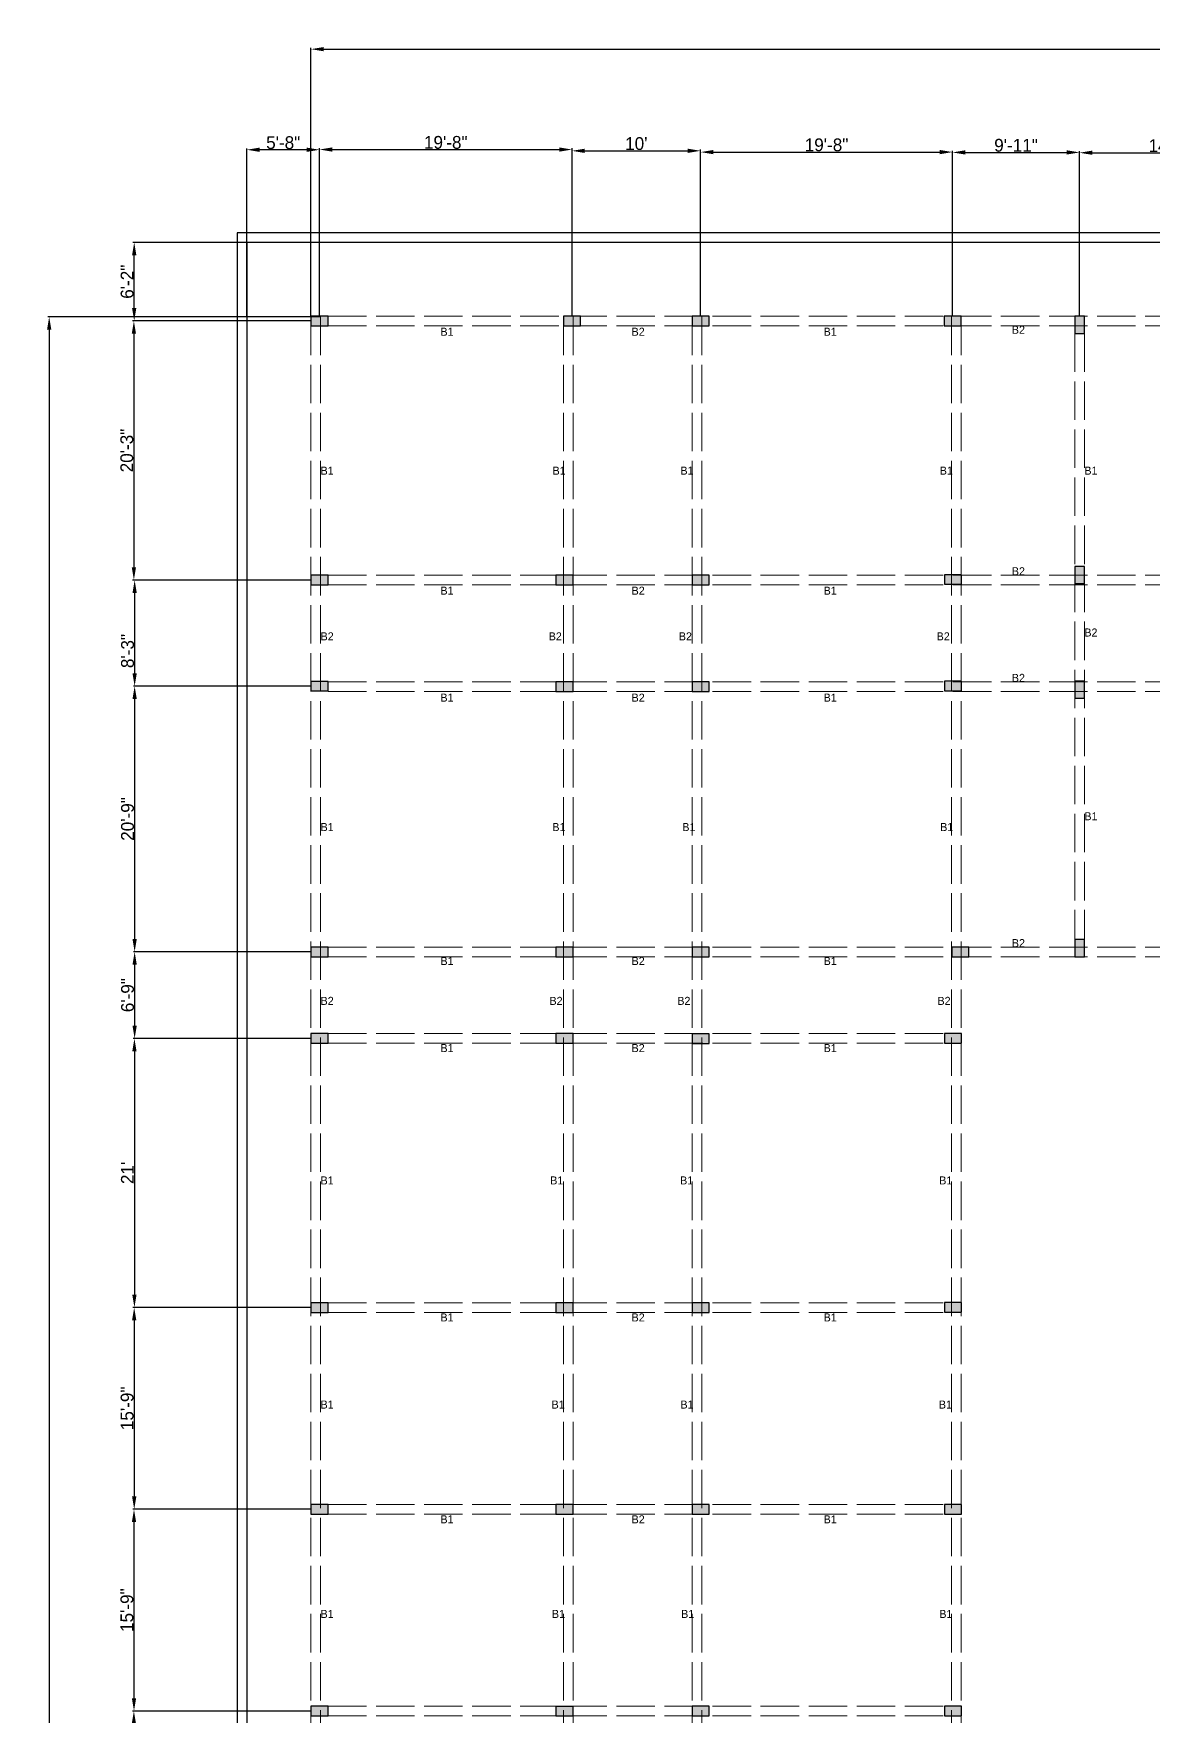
# Model space of a CAD drawing. Header units: feet. Extents: x 152 to 4828, y 91 to 4629.
# Drawn here: x 152 to 1200, y 2253 to 3829 of the extents above; entities that cross this region are included whole.
import ezdxf

# ---------------------------------------------------------------- set-up
doc = ezdxf.new("R2010")
doc.units = ezdxf.units.FT
doc.linetypes.add('ACAD_ISO02W100', pattern=[15, 12, -3])
doc.layers.add('dimension', color=191, linetype='Continuous')
doc.layers.add('dotted line', color=7, linetype='ACAD_ISO02W100')
doc.dimstyles.new('ISO-25', dxfattribs={"dimtxt": 12, "dimasz": 12, "dimexe": 1.25, "dimexo": 0.625, "dimtad": 1, "dimdec": 0, "dimlunit": 4, "dimtxsty": 'Standard', "dimcen": 2.5, "dimadec": 0, "dimazin": 0, "dimtfac": 1, "dimtdec": 0, "dimtmove": 0, "dimatfit": 3, "dimfxl": 1, "dimarcsym": 0})

# ---------------------------------------------------------------- blocks, each defined once
blk = doc.blocks.new('*D4')
at = {"layer": 'Defpoints', "color": 0, "linetype": 'Continuous', "lineweight": 20, "ltscale": 3, "transparency": 16777216}
for p in [(411.6, 3560.1), (245.8, 3317.4), (411.6, 3317.4)]:
    blk.add_point(p, dxfattribs=at)
at = {"layer": 'dimension', "color": 0, "linetype": 'Continuous', "lineweight": -2, "ltscale": 3, "transparency": 16777216}
for p, q in [((410.9, 3560.1), (244.5, 3560.1)), ((245.8, 3548.1), (245.8, 3329.4)), ((410.9, 3317.4), (244.5, 3317.4))]:
    blk.add_line(p, q, dxfattribs=at)
at = {"layer": 'dimension', "color": 0, "linetype": 'Continuous', "lineweight": 20, "ltscale": 3, "transparency": 16777216}
for points in [[(243.8, 3548.1), (247.8, 3548.1), (245.8, 3560.1)], [(243.8, 3329.4), (247.8, 3329.4), (245.8, 3317.4)]]:
    blk.add_solid(points, dxfattribs=at)
at = {"layer": 'dimension', "color": 0, "linetype": 'Continuous', "lineweight": 20, "ltscale": 3, "transparency": 16777216, "insert": (239.2, 3438.7), "char_height": 12, "attachment_point": 5, "rotation": 90}
blk.add_mtext('20\'-3"', dxfattribs=at)
blk = doc.blocks.new('*D5')
at = {"layer": 'Defpoints', "color": 0, "linetype": 'Continuous', "lineweight": 20, "ltscale": 3, "transparency": 16777216}
for p in [(411.6, 3317.4), (246.5, 3218), (411.6, 3218)]:
    blk.add_point(p, dxfattribs=at)
at = {"layer": 'dimension', "color": 0, "linetype": 'Continuous', "lineweight": -2, "ltscale": 3, "transparency": 16777216}
for p, q in [((410.9, 3317.4), (245.3, 3317.4)), ((246.5, 3305.4), (246.5, 3230)), ((410.9, 3218), (245.3, 3218))]:
    blk.add_line(p, q, dxfattribs=at)
at = {"layer": 'dimension', "color": 0, "linetype": 'Continuous', "lineweight": 20, "ltscale": 3, "transparency": 16777216}
for points in [[(244.5, 3305.4), (248.5, 3305.4), (246.5, 3317.4)], [(244.5, 3230), (248.5, 3230), (246.5, 3218)]]:
    blk.add_solid(points, dxfattribs=at)
at = {"layer": 'dimension', "color": 0, "linetype": 'Continuous', "lineweight": 20, "ltscale": 3, "transparency": 16777216, "insert": (239.9, 3250.9), "char_height": 12, "attachment_point": 5, "rotation": 90}
blk.add_mtext('8\'-3"', dxfattribs=at)
blk = doc.blocks.new('*D6')
at = {"layer": 'Defpoints', "color": 0, "linetype": 'Continuous', "lineweight": 20, "ltscale": 3, "transparency": 16777216}
for p in [(411.6, 3218), (246.5, 2969.1), (411.6, 2969.1)]:
    blk.add_point(p, dxfattribs=at)
at = {"layer": 'dimension', "color": 0, "linetype": 'Continuous', "lineweight": -2, "ltscale": 3, "transparency": 16777216}
for p, q in [((410.9, 3218), (245.3, 3218)), ((246.5, 3206), (246.5, 2981.1)), ((410.9, 2969.1), (245.3, 2969.1))]:
    blk.add_line(p, q, dxfattribs=at)
at = {"layer": 'dimension', "color": 0, "linetype": 'Continuous', "lineweight": 20, "ltscale": 3, "transparency": 16777216}
for points in [[(244.5, 3206), (248.5, 3206), (246.5, 3218)], [(244.5, 2981.1), (248.5, 2981.1), (246.5, 2969.1)]]:
    blk.add_solid(points, dxfattribs=at)
at = {"layer": 'dimension', "color": 0, "linetype": 'Continuous', "lineweight": 20, "ltscale": 3, "transparency": 16777216, "insert": (239.9, 3093.6), "char_height": 12, "attachment_point": 5, "rotation": 90}
blk.add_mtext('20\'-9"', dxfattribs=at)
blk = doc.blocks.new('*D7')
at = {"layer": 'Defpoints', "color": 0, "linetype": 'Continuous', "lineweight": 20, "ltscale": 3, "transparency": 16777216}
for p in [(411.6, 2969.1), (246.5, 2888.1), (411.6, 2888.1)]:
    blk.add_point(p, dxfattribs=at)
at = {"layer": 'dimension', "color": 0, "linetype": 'Continuous', "lineweight": -2, "ltscale": 3, "transparency": 16777216}
for p, q in [((410.9, 2969.1), (245.3, 2969.1)), ((246.5, 2957.1), (246.5, 2900.1)), ((410.9, 2888.1), (245.3, 2888.1))]:
    blk.add_line(p, q, dxfattribs=at)
at = {"layer": 'dimension', "color": 0, "linetype": 'Continuous', "lineweight": 20, "ltscale": 3, "transparency": 16777216}
for points in [[(244.5, 2957.1), (248.5, 2957.1), (246.5, 2969.1)], [(244.5, 2900.1), (248.5, 2900.1), (246.5, 2888.1)]]:
    blk.add_solid(points, dxfattribs=at)
at = {"layer": 'dimension', "color": 0, "linetype": 'Continuous', "lineweight": 20, "ltscale": 3, "transparency": 16777216, "insert": (239.9, 2928.6), "char_height": 12, "attachment_point": 5, "rotation": 90}
blk.add_mtext('6\'-9"', dxfattribs=at)
blk = doc.blocks.new('*D8')
at = {"layer": 'Defpoints', "color": 0, "linetype": 'Continuous', "lineweight": 20, "ltscale": 3, "transparency": 16777216}
for p in [(411.6, 2888.1), (246.3, 2636), (411.6, 2636)]:
    blk.add_point(p, dxfattribs=at)
at = {"layer": 'dimension', "color": 0, "linetype": 'Continuous', "lineweight": -2, "ltscale": 3, "transparency": 16777216}
for p, q in [((410.9, 2888.1), (245, 2888.1)), ((246.3, 2876.1), (246.3, 2648)), ((410.9, 2636), (245, 2636))]:
    blk.add_line(p, q, dxfattribs=at)
at = {"layer": 'dimension', "color": 0, "linetype": 'Continuous', "lineweight": 20, "ltscale": 3, "transparency": 16777216}
for points in [[(244.3, 2876.1), (248.3, 2876.1), (246.3, 2888.1)], [(244.3, 2648), (248.3, 2648), (246.3, 2636)]]:
    blk.add_solid(points, dxfattribs=at)
at = {"layer": 'dimension', "color": 0, "linetype": 'Continuous', "lineweight": 20, "ltscale": 3, "transparency": 16777216, "insert": (239.7, 2762.1), "char_height": 12, "attachment_point": 5, "rotation": 90}
blk.add_mtext("21'", dxfattribs=at)
blk = doc.blocks.new('*D9')
at = {"layer": 'Defpoints', "color": 0, "linetype": 'Continuous', "lineweight": 20, "ltscale": 3, "transparency": 16777216}
for p in [(411.6, 2636), (246.1, 2447.1), (411.6, 2447.1)]:
    blk.add_point(p, dxfattribs=at)
at = {"layer": 'dimension', "color": 0, "linetype": 'Continuous', "lineweight": -2, "ltscale": 3, "transparency": 16777216}
for p, q in [((410.9, 2636), (244.9, 2636)), ((246.1, 2624), (246.1, 2459.1)), ((410.9, 2447.1), (244.9, 2447.1))]:
    blk.add_line(p, q, dxfattribs=at)
at = {"layer": 'dimension', "color": 0, "linetype": 'Continuous', "lineweight": 20, "ltscale": 3, "transparency": 16777216}
for points in [[(244.1, 2624), (248.1, 2624), (246.1, 2636)], [(244.1, 2459.1), (248.1, 2459.1), (246.1, 2447.1)]]:
    blk.add_solid(points, dxfattribs=at)
at = {"layer": 'dimension', "color": 0, "linetype": 'Continuous', "lineweight": 20, "ltscale": 3, "transparency": 16777216, "insert": (239.5, 2541.6), "char_height": 12, "attachment_point": 5, "rotation": 90}
blk.add_mtext('15\'-9"', dxfattribs=at)
blk = doc.blocks.new('*D10')
at = {"layer": 'Defpoints', "color": 0, "linetype": 'Continuous', "lineweight": 20, "ltscale": 3, "transparency": 16777216}
for p in [(411.6, 2447.1), (245.9, 2258.1), (411.6, 2258.1)]:
    blk.add_point(p, dxfattribs=at)
at = {"layer": 'dimension', "color": 0, "linetype": 'Continuous', "lineweight": -2, "ltscale": 3, "transparency": 16777216}
for p, q in [((410.9, 2447.1), (244.7, 2447.1)), ((245.9, 2435.1), (245.9, 2270.1)), ((410.9, 2258.1), (244.7, 2258.1))]:
    blk.add_line(p, q, dxfattribs=at)
at = {"layer": 'dimension', "color": 0, "linetype": 'Continuous', "lineweight": 20, "ltscale": 3, "transparency": 16777216}
for points in [[(243.9, 2435.1), (247.9, 2435.1), (245.9, 2447.1)], [(243.9, 2270.1), (247.9, 2270.1), (245.9, 2258.1)]]:
    blk.add_solid(points, dxfattribs=at)
at = {"layer": 'dimension', "color": 0, "linetype": 'Continuous', "lineweight": 20, "ltscale": 3, "transparency": 16777216, "insert": (239.3, 2352.6), "char_height": 12, "attachment_point": 5, "rotation": 90}
blk.add_mtext('15\'-9"', dxfattribs=at)
blk = doc.blocks.new('*D11')
at = {"layer": 'Defpoints', "color": 0, "linetype": 'Continuous', "lineweight": 20, "ltscale": 3, "transparency": 16777216}
for p in [(411.6, 2258.1), (245.8, 2069), (411.6, 2069)]:
    blk.add_point(p, dxfattribs=at)
at = {"layer": 'dimension', "color": 0, "linetype": 'Continuous', "lineweight": -2, "ltscale": 3, "transparency": 16777216}
for p, q in [((410.9, 2258.1), (244.6, 2258.1)), ((245.8, 2246.1), (245.8, 2081)), ((410.9, 2069), (244.6, 2069))]:
    blk.add_line(p, q, dxfattribs=at)
at = {"layer": 'dimension', "color": 0, "linetype": 'Continuous', "lineweight": 20, "ltscale": 3, "transparency": 16777216}
for points in [[(243.8, 2246.1), (247.8, 2246.1), (245.8, 2258.1)], [(243.8, 2081), (247.8, 2081), (245.8, 2069)]]:
    blk.add_solid(points, dxfattribs=at)
at = {"layer": 'dimension', "color": 0, "linetype": 'Continuous', "lineweight": 20, "ltscale": 3, "transparency": 16777216, "insert": (239.2, 2163.5), "char_height": 12, "attachment_point": 5, "rotation": 90}
blk.add_mtext('15\'-9"', dxfattribs=at)
blk = doc.blocks.new('*D15')
at = {"layer": 'Defpoints', "color": 0, "linetype": 'Continuous', "lineweight": 20, "ltscale": 3, "transparency": 16777216}
for p in [(420.6, 3564), (166.5, 579.6), (420.6, 579.6)]:
    blk.add_point(p, dxfattribs=at)
at = {"layer": 'dimension', "color": 0, "linetype": 'Continuous', "lineweight": -2, "ltscale": 3, "transparency": 16777216}
for p, q in [((419.9, 3564), (165.2, 3564)), ((166.5, 3552), (166.5, 591.6)), ((419.9, 579.6), (165.2, 579.6))]:
    blk.add_line(p, q, dxfattribs=at)
at = {"layer": 'dimension', "color": 0, "linetype": 'Continuous', "lineweight": 20, "ltscale": 3, "transparency": 16777216}
for points in [[(164.5, 3552), (168.5, 3552), (166.5, 3564)], [(164.5, 591.6), (168.5, 591.6), (166.5, 579.6)]]:
    blk.add_solid(points, dxfattribs=at)
at = {"layer": 'dimension', "color": 0, "linetype": 'Continuous', "lineweight": 20, "ltscale": 3, "transparency": 16777216, "insert": (159.8, 2071.8), "char_height": 12, "attachment_point": 5, "rotation": 90}
blk.add_mtext('248\'-8"', dxfattribs=at)
blk = doc.blocks.new('*D23')
at = {"layer": 'Defpoints', "color": 0, "linetype": 'Continuous', "lineweight": 20, "ltscale": 3, "transparency": 16777216}
for p in [(656, 3720.6), (419.6, 3564.6), (656, 3564.6)]:
    blk.add_point(p, dxfattribs=at)
at = {"layer": 'dimension', "color": 0, "linetype": 'Continuous', "lineweight": -2, "ltscale": 3, "transparency": 16777216}
for p, q in [((419.6, 3565.2), (419.6, 3721.8)), ((431.6, 3720.6), (644, 3720.6)), ((656, 3565.2), (656, 3721.8))]:
    blk.add_line(p, q, dxfattribs=at)
at = {"layer": 'dimension', "color": 0, "linetype": 'Continuous', "lineweight": 20, "ltscale": 3, "transparency": 16777216}
for points in [[(431.6, 3722.6), (431.6, 3718.6), (419.6, 3720.6)], [(644, 3722.6), (644, 3718.6), (656, 3720.6)]]:
    blk.add_solid(points, dxfattribs=at)
at = {"layer": 'dimension', "color": 0, "linetype": 'Continuous', "lineweight": 20, "ltscale": 3, "transparency": 16777216, "insert": (537.8, 3727.2), "char_height": 12, "attachment_point": 5}
blk.add_mtext('19\'-8"', dxfattribs=at)
blk = doc.blocks.new('*D24')
at = {"layer": 'Defpoints', "color": 0, "linetype": 'Continuous', "lineweight": 20, "ltscale": 3, "transparency": 16777216}
for p in [(776.4, 3719.4), (656, 3564.6), (776.4, 3564.6)]:
    blk.add_point(p, dxfattribs=at)
at = {"layer": 'dimension', "color": 0, "linetype": 'Continuous', "lineweight": -2, "ltscale": 3, "transparency": 16777216}
for p, q in [((656, 3565.2), (656, 3720.7)), ((668, 3719.4), (764.4, 3719.4)), ((776.4, 3565.2), (776.4, 3720.7))]:
    blk.add_line(p, q, dxfattribs=at)
at = {"layer": 'dimension', "color": 0, "linetype": 'Continuous', "lineweight": 20, "ltscale": 3, "transparency": 16777216}
for points in [[(668, 3721.4), (668, 3717.4), (656, 3719.4)], [(764.4, 3721.4), (764.4, 3717.4), (776.4, 3719.4)]]:
    blk.add_solid(points, dxfattribs=at)
at = {"layer": 'dimension', "color": 0, "linetype": 'Continuous', "lineweight": 20, "ltscale": 3, "transparency": 16777216, "insert": (716.2, 3726.1), "char_height": 12, "attachment_point": 5}
blk.add_mtext("10'", dxfattribs=at)
blk = doc.blocks.new('*D25')
at = {"layer": 'Defpoints', "color": 0, "linetype": 'Continuous', "lineweight": 20, "ltscale": 3, "transparency": 16777216}
for p in [(1012.3, 3718.2), (776.4, 3564.6), (1012.3, 3564.6)]:
    blk.add_point(p, dxfattribs=at)
at = {"layer": 'dimension', "color": 0, "linetype": 'Continuous', "lineweight": -2, "ltscale": 3, "transparency": 16777216}
for p, q in [((776.4, 3565.2), (776.4, 3719.5)), ((1012.3, 3565.2), (1012.3, 3719.5)), ((788.4, 3718.2), (1000.3, 3718.2))]:
    blk.add_line(p, q, dxfattribs=at)
at = {"layer": 'dimension', "color": 0, "linetype": 'Continuous', "lineweight": 20, "ltscale": 3, "transparency": 16777216}
for points in [[(788.4, 3720.2), (788.4, 3716.2), (776.4, 3718.2)], [(1000.3, 3720.2), (1000.3, 3716.2), (1012.3, 3718.2)]]:
    blk.add_solid(points, dxfattribs=at)
at = {"layer": 'dimension', "color": 0, "linetype": 'Continuous', "lineweight": 20, "ltscale": 3, "transparency": 16777216, "insert": (894.3, 3724.9), "char_height": 12, "attachment_point": 5}
blk.add_mtext('19\'-8"', dxfattribs=at)
blk = doc.blocks.new('*D26')
at = {"layer": 'Defpoints', "color": 0, "linetype": 'Continuous', "lineweight": 20, "ltscale": 3, "transparency": 16777216}
for p in [(1131.2, 3717.9), (1012.3, 3564.6), (1131.2, 3564.4)]:
    blk.add_point(p, dxfattribs=at)
at = {"layer": 'dimension', "color": 0, "linetype": 'Continuous', "lineweight": -2, "ltscale": 3, "transparency": 16777216}
for p, q in [((1012.3, 3565.2), (1012.3, 3719.1)), ((1024.3, 3717.9), (1119.2, 3717.9)), ((1131.2, 3565), (1131.2, 3719.1))]:
    blk.add_line(p, q, dxfattribs=at)
at = {"layer": 'dimension', "color": 0, "linetype": 'Continuous', "lineweight": 20, "ltscale": 3, "transparency": 16777216}
for points in [[(1024.3, 3719.9), (1024.3, 3715.9), (1012.3, 3717.9)], [(1119.2, 3719.9), (1119.2, 3715.9), (1131.2, 3717.9)]]:
    blk.add_solid(points, dxfattribs=at)
at = {"layer": 'dimension', "color": 0, "linetype": 'Continuous', "lineweight": 20, "ltscale": 3, "transparency": 16777216, "insert": (1071.7, 3724.5), "char_height": 12, "attachment_point": 5}
blk.add_mtext('9\'-11"', dxfattribs=at)
blk = doc.blocks.new('*D27')
at = {"layer": 'Defpoints', "color": 0, "linetype": 'Continuous', "lineweight": 20, "ltscale": 3, "transparency": 16777216}
for p in [(1310.2, 3717.6), (1131.2, 3564.4), (1310.2, 3564.4)]:
    blk.add_point(p, dxfattribs=at)
at = {"layer": 'dimension', "color": 0, "linetype": 'Continuous', "lineweight": -2, "ltscale": 3, "transparency": 16777216}
for p, q in [((1131.2, 3565), (1131.2, 3718.8)), ((1143.2, 3717.6), (1298.2, 3717.6)), ((1310.2, 3565), (1310.2, 3718.8))]:
    blk.add_line(p, q, dxfattribs=at)
at = {"layer": 'dimension', "color": 0, "linetype": 'Continuous', "lineweight": 20, "ltscale": 3, "transparency": 16777216}
for points in [[(1143.2, 3719.6), (1143.2, 3715.6), (1131.2, 3717.6)], [(1298.2, 3719.6), (1298.2, 3715.6), (1310.2, 3717.6)]]:
    blk.add_solid(points, dxfattribs=at)
at = {"layer": 'dimension', "color": 0, "linetype": 'Continuous', "lineweight": 20, "ltscale": 3, "transparency": 16777216, "insert": (1220.7, 3724.2), "char_height": 12, "attachment_point": 5}
blk.add_mtext('14\'-11"', dxfattribs=at)
blk = doc.blocks.new('*D42')
at = {"layer": 'Defpoints', "color": 0, "linetype": 'Continuous', "lineweight": 20, "ltscale": 3, "transparency": 16777216}
for p in [(3894.6, 3814.6), (411.6, 3564), (3894.6, 3564.4)]:
    blk.add_point(p, dxfattribs=at)
at = {"layer": 'dimension', "color": 0, "linetype": 'Continuous', "lineweight": -2, "ltscale": 3, "transparency": 16777216}
for p, q in [((411.6, 3564.6), (411.6, 3815.9)), ((423.6, 3814.6), (3882.6, 3814.6)), ((3894.6, 3565), (3894.6, 3815.9))]:
    blk.add_line(p, q, dxfattribs=at)
at = {"layer": 'dimension', "color": 0, "linetype": 'Continuous', "lineweight": 20, "ltscale": 3, "transparency": 16777216}
for points in [[(423.6, 3816.6), (423.6, 3812.6), (411.6, 3814.6)], [(3882.6, 3816.6), (3882.6, 3812.6), (3894.6, 3814.6)]]:
    blk.add_solid(points, dxfattribs=at)
at = {"layer": 'dimension', "color": 0, "linetype": 'Continuous', "lineweight": 20, "ltscale": 3, "transparency": 16777216, "insert": (2153.1, 3821.3), "char_height": 12, "attachment_point": 5}
blk.add_mtext('290\'-3"', dxfattribs=at)
blk = doc.blocks.new('*D43')
at = {"layer": 'Defpoints', "color": 0, "linetype": 'Continuous', "lineweight": 20, "ltscale": 3, "transparency": 16777216}
for p in [(351.6, 3720.4), (351.6, 3564), (419.6, 3564.6)]:
    blk.add_point(p, dxfattribs=at)
at = {"layer": 'dimension', "color": 0, "linetype": 'Continuous', "lineweight": -2, "ltscale": 3, "transparency": 16777216}
for p, q in [((351.6, 3564.6), (351.6, 3721.6)), ((407.6, 3720.4), (363.6, 3720.4)), ((419.6, 3565.2), (419.6, 3721.6))]:
    blk.add_line(p, q, dxfattribs=at)
at = {"layer": 'dimension', "color": 0, "linetype": 'Continuous', "lineweight": 20, "ltscale": 3, "transparency": 16777216}
for points in [[(363.6, 3722.4), (363.6, 3718.4), (351.6, 3720.4)], [(407.6, 3722.4), (407.6, 3718.4), (419.6, 3720.4)]]:
    blk.add_solid(points, dxfattribs=at)
at = {"layer": 'dimension', "color": 0, "linetype": 'Continuous', "lineweight": 20, "ltscale": 3, "transparency": 16777216, "insert": (385.6, 3727), "char_height": 12, "attachment_point": 5}
blk.add_mtext('5\'-8"', dxfattribs=at)
blk = doc.blocks.new('*D44')
at = {"layer": 'Defpoints', "color": 0, "linetype": 'Continuous', "lineweight": 20, "ltscale": 3, "transparency": 16777216}
for p in [(246.1, 3633.6), (411.6, 3633.6), (411.6, 3560.1)]:
    blk.add_point(p, dxfattribs=at)
at = {"layer": 'dimension', "color": 0, "linetype": 'Continuous', "lineweight": -2, "ltscale": 3, "transparency": 16777216}
for p, q in [((410.9, 3633.6), (244.8, 3633.6)), ((246.1, 3572.1), (246.1, 3621.6)), ((410.9, 3560.1), (244.8, 3560.1))]:
    blk.add_line(p, q, dxfattribs=at)
at = {"layer": 'dimension', "color": 0, "linetype": 'Continuous', "lineweight": 20, "ltscale": 3, "transparency": 16777216}
for points in [[(244.1, 3621.6), (248.1, 3621.6), (246.1, 3633.6)], [(244.1, 3572.1), (248.1, 3572.1), (246.1, 3560.1)]]:
    blk.add_solid(points, dxfattribs=at)
at = {"layer": 'dimension', "color": 0, "linetype": 'Continuous', "lineweight": 20, "ltscale": 3, "transparency": 16777216, "insert": (239.5, 3596.8), "char_height": 12, "attachment_point": 5, "rotation": 90}
blk.add_mtext('6\'-2"', dxfattribs=at)

msp = doc.modelspace()

# ---------------------------------------------------------------- hatches: boundary and pattern name
at = {"layer": 'dotted line', "linetype": 'ACAD_ISO02W100', "lineweight": 20, "ltscale": 3, "true_color": 0xf27172}
h = msp.add_hatch(color=11, dxfattribs=at)
h.dxf.hatch_style = 1
h.paths.add_polyline_path([(1020.3, 1047.6), (1011.3, 1047.6), (1011.3, 1038.6), (1020.3, 1038.6)])
h.paths.add_polyline_path([(1011.3, 1047.6), (1004.6, 1047.6), (1004.6, 1038.6), (1011.3, 1038.6)])
h.paths.add_polyline_path([(784.4, 1047.6), (777.4, 1047.6), (777.4, 1038.6), (784.4, 1038.6)])
h.paths.add_polyline_path([(777.4, 1047.6), (768.4, 1047.6), (768.4, 1038.6), (777.4, 1038.6)])
h.paths.add_polyline_path([(657, 1047.6), (648, 1047.6), (648, 1038.6), (657, 1038.6)])
h.paths.add_polyline_path([(648, 1047.6), (641, 1047.6), (641, 1038.6), (648, 1038.6)])
h.paths.add_polyline_path([(420.6, 1047.6), (411.6, 1047.6), (411.6, 1038.6), (420.6, 1038.6)])
h.paths.add_polyline_path([(427.6, 1047.6), (420.6, 1047.6), (420.6, 1038.6), (427.6, 1038.6)])
h.paths.add_polyline_path([(784.4, 1236.4), (777.4, 1236.4), (777.4, 1227.7), (784.4, 1227.7)])
h.paths.add_polyline_path([(777.4, 1236.4), (768.4, 1236.4), (768.4, 1227.7), (777.4, 1227.7)])
h.paths.add_polyline_path([(657, 1236.4), (648, 1236.4), (648, 1227.6), (657, 1227.6)])
h.paths.add_polyline_path([(648, 1236.4), (641, 1236.4), (641, 1227.6), (648, 1227.6)])
h.paths.add_polyline_path([(427.6, 1236.4), (420.6, 1236.4), (420.6, 1227.4), (427.6, 1227.4)])
h.paths.add_polyline_path([(420.6, 1236.4), (411.6, 1236.4), (411.6, 1227.4), (420.6, 1227.4)])
h.paths.add_polyline_path([(1020.3, 1425.6), (1011.3, 1425.6), (1011.3, 1416.6), (1020.3, 1416.6)])
h.paths.add_polyline_path([(1011.3, 1425.6), (1004.6, 1425.6), (1004.6, 1416.6), (1011.3, 1416.6)])
h.paths.add_polyline_path([(777.4, 1425.6), (768.4, 1425.6), (768.4, 1416.6), (777.4, 1416.6)])
h.paths.add_polyline_path([(784.4, 1425.6), (777.4, 1425.6), (777.4, 1416.6), (784.4, 1416.6)])
h.paths.add_polyline_path([(657, 1425.5), (648, 1425.5), (648, 1416.5), (657, 1416.5)])
h.paths.add_polyline_path([(648, 1425.5), (641, 1425.5), (641, 1416.5), (648, 1416.5)])
h.paths.add_polyline_path([(427.6, 1425.4), (420.6, 1425.4), (420.6, 1416.4), (427.6, 1416.4)])
h.paths.add_polyline_path([(420.6, 1425.4), (411.6, 1425.4), (411.6, 1416.4), (420.6, 1416.4)])
h.paths.add_polyline_path([(420.6, 1614.5), (411.6, 1614.5), (411.6, 1605.5), (420.6, 1605.5)])
h.paths.add_polyline_path([(427.6, 1614.5), (420.6, 1614.5), (420.6, 1605.5), (427.6, 1605.5)])
h.paths.add_polyline_path([(657, 1614.5), (648, 1614.5), (648, 1605.5), (657, 1605.5)])
h.paths.add_polyline_path([(648, 1614.5), (641, 1614.5), (641, 1605.5), (648, 1605.5)])
h.paths.add_polyline_path([(777.4, 1614.5), (768.4, 1614.5), (768.4, 1605.6), (777.4, 1605.6)])
h.paths.add_polyline_path([(784.4, 1614.5), (777.4, 1614.5), (777.4, 1605.6), (784.4, 1605.6)])
h.paths.add_polyline_path([(1020.3, 1614.6), (1011.3, 1614.6), (1011.3, 1605.6), (1020.3, 1605.6)])
h.paths.add_polyline_path([(1011.3, 1614.6), (1004.6, 1614.6), (1004.6, 1605.6), (1011.3, 1605.6)])
h.paths.add_polyline_path([(1020.3, 1803.6), (1011.3, 1803.6), (1011.3, 1794.6), (1020.3, 1794.6)])
h.paths.add_polyline_path([(1011.3, 1803.6), (1004.6, 1803.6), (1004.6, 1794.6), (1011.3, 1794.6)])
h.paths.add_polyline_path([(1011.3, 1884.6), (1004.6, 1884.6), (1004.6, 1875.6), (1011.3, 1875.6)])
h.paths.add_polyline_path([(1020.3, 1884.6), (1011.3, 1884.6), (1011.3, 1875.6), (1020.3, 1875.6)])
h.paths.add_polyline_path([(777.4, 1884.3), (768.4, 1884.3), (768.4, 1875.3), (777.4, 1875.3)])
h.paths.add_polyline_path([(784.4, 1884.3), (777.4, 1884.3), (777.4, 1875.3), (784.4, 1875.3)])
h.paths.add_polyline_path([(777.4, 1802.6), (768.4, 1802.6), (768.4, 1793.6), (777.4, 1793.6)])
h.paths.add_polyline_path([(784.4, 1802.6), (777.4, 1802.6), (777.4, 1793.6), (784.4, 1793.6)])
h.paths.add_polyline_path([(648, 1884.3), (641, 1884.3), (641, 1875.5), (648, 1875.5)])
h.paths.add_polyline_path([(656.9, 1884.3), (648, 1884.3), (648, 1875.5), (656.9, 1875.5)])
h.paths.add_polyline_path([(657, 1802.6), (648, 1802.6), (648, 1793.6), (657, 1793.6)])
h.paths.add_polyline_path([(648, 1802.6), (641, 1802.6), (641, 1793.6), (648, 1793.6)])
h.paths.add_polyline_path([(420.6, 1802.6), (411.6, 1802.6), (411.6, 1793.6), (420.6, 1793.6)])
h.paths.add_polyline_path([(427.6, 1802.6), (420.6, 1802.6), (420.6, 1793.6), (427.6, 1793.6)])
h.paths.add_polyline_path([(420.6, 1884.3), (411.6, 1884.3), (411.6, 1875.3), (420.6, 1875.3)])
h.paths.add_polyline_path([(427.6, 1884.3), (420.6, 1884.3), (420.6, 1875.6), (427.6, 1875.6)])
h.paths.add_polyline_path([(1020.3, 2073.6), (1011.3, 2073.6), (1011.3, 2064.6), (1020.3, 2064.6)])
h.paths.add_polyline_path([(1011.3, 2073.6), (1004.6, 2073.6), (1004.6, 2064.6), (1011.3, 2064.6)])
h.paths.add_polyline_path([(784.4, 2073.5), (777.4, 2073.5), (777.4, 2064.5), (784.4, 2064.5)])
h.paths.add_polyline_path([(777.4, 2073.5), (768.4, 2073.5), (768.4, 2064.5), (777.4, 2064.5)])
h.paths.add_polyline_path([(648, 2073.5), (641, 2073.5), (641, 2064.5), (648, 2064.5)])
h.paths.add_polyline_path([(657, 2073.5), (648, 2073.5), (648, 2064.5), (657, 2064.5)])
h.paths.add_polyline_path([(420.6, 2073.5), (411.6, 2073.5), (411.6, 2064.5), (420.6, 2064.5)])
h.paths.add_polyline_path([(427.6, 2073.5), (420.6, 2073.5), (420.6, 2064.5), (427.6, 2064.5)])
h.paths.add_polyline_path([(420.6, 2262.6), (411.6, 2262.6), (411.6, 2253.6), (420.6, 2253.6)])
h.paths.add_polyline_path([(427.6, 2262.6), (420.6, 2262.6), (420.6, 2253.6), (427.6, 2253.6)])
h.paths.add_polyline_path([(648, 2262.5), (641, 2262.5), (641, 2253.6), (648, 2253.6)])
h.paths.add_polyline_path([(657, 2262.5), (648, 2262.5), (648, 2253.6), (657, 2253.6)])
h.paths.add_polyline_path([(777.4, 2262.6), (768.4, 2262.6), (768.4, 2253.6), (777.4, 2253.6)])
h.paths.add_polyline_path([(784.4, 2262.6), (777.4, 2262.6), (777.4, 2253.6), (784.4, 2253.6)])
h.paths.add_polyline_path([(1020.3, 2262.6), (1011.3, 2262.6), (1011.3, 2253.6), (1020.3, 2253.6)])
h.paths.add_polyline_path([(1011.3, 2262.6), (1004.6, 2262.6), (1004.6, 2253.6), (1011.3, 2253.6)])
h.paths.add_polyline_path([(1020.3, 2451.6), (1011.3, 2451.6), (1011.3, 2442.6), (1020.3, 2442.6)])
h.paths.add_polyline_path([(1011.3, 2451.6), (1004.6, 2451.6), (1004.6, 2442.6), (1011.3, 2442.6)])
h.paths.add_polyline_path([(784.5, 2451.6), (777.4, 2451.6), (777.4, 2442.6), (784.5, 2442.6)])
h.paths.add_polyline_path([(777.4, 2451.6), (768.5, 2451.6), (768.5, 2442.6), (777.4, 2442.6)])
h.paths.add_polyline_path([(657, 2451.6), (648, 2451.6), (648, 2442.6), (657, 2442.6)])
h.paths.add_polyline_path([(648, 2451.6), (641, 2451.6), (641, 2442.6), (648, 2442.6)])
h.paths.add_polyline_path([(420.6, 2451.6), (411.6, 2451.6), (411.6, 2442.6), (420.6, 2442.6)])
h.paths.add_polyline_path([(427.6, 2451.6), (420.6, 2451.6), (420.6, 2442.6), (427.6, 2442.6)])
h.paths.add_polyline_path([(1011.3, 2640.6), (1004.6, 2640.6), (1004.6, 2631.6), (1011.3, 2631.6)])
h.paths.add_polyline_path([(1020.3, 2640.6), (1011.3, 2640.6), (1011.3, 2631.6), (1020.3, 2631.6)])
h.paths.add_polyline_path([(777.4, 2640.3), (768.4, 2640.3), (768.4, 2631.5), (777.4, 2631.5)])
h.paths.add_polyline_path([(784.4, 2640.3), (777.4, 2640.3), (777.4, 2631.5), (784.4, 2631.5)])
h.paths.add_polyline_path([(657, 2640.5), (648, 2640.5), (648, 2631.5), (657, 2631.5)])
h.paths.add_polyline_path([(648, 2640.5), (641, 2640.5), (641, 2631.5), (648, 2631.5)])
h.paths.add_polyline_path([(420.6, 2640.5), (411.6, 2640.5), (411.6, 2631.5), (420.6, 2631.5)])
h.paths.add_polyline_path([(427.6, 2640.5), (420.6, 2640.5), (420.6, 2631.5), (427.6, 2631.5)])
h.paths.add_polyline_path([(648, 2892.6), (641, 2892.6), (641, 2883.6), (648, 2883.6)])
h.paths.add_polyline_path([(657, 2892.6), (648, 2892.6), (648, 2883.6), (657, 2883.6)])
h.paths.add_polyline_path([(420.6, 2892.6), (411.6, 2892.6), (411.6, 2883.6), (420.6, 2883.6)])
h.paths.add_polyline_path([(427.6, 2892.6), (420.6, 2892.6), (420.6, 2883.6), (427.6, 2883.6)])
h.paths.add_polyline_path([(784.4, 2892.4), (777.4, 2892.4), (777.4, 2883.6), (784.4, 2883.6)])
h.paths.add_polyline_path([(777.4, 2892.4), (768.4, 2892.4), (768.4, 2883.6), (777.4, 2883.6)])
h.paths.add_polyline_path([(1020.3, 2892.6), (1011.3, 2892.6), (1011.3, 2883.6), (1020.3, 2883.6)])
h.paths.add_polyline_path([(1011.3, 2892.6), (1004.6, 2892.6), (1004.6, 2883.6), (1011.3, 2883.6)])
h.paths.add_polyline_path([(1027.6, 2973.6), (1020.3, 2973.6), (1020.3, 2964.6), (1027.6, 2964.6)])
h.paths.add_polyline_path([(1020.3, 2973.6), (1011.6, 2973.6), (1011.6, 2964.6), (1020.3, 2964.6)])
h.paths.add_polyline_path([(777.4, 2973.6), (768.4, 2973.6), (768.4, 2964.6), (777.4, 2964.6)])
h.paths.add_polyline_path([(784.4, 2973.6), (777.4, 2973.6), (777.4, 2964.6), (784.4, 2964.6)])
h.paths.add_polyline_path([(648, 2973.6), (641, 2973.6), (641, 2964.6), (648, 2964.6)])
h.paths.add_polyline_path([(657, 2973.6), (648, 2973.6), (648, 2964.6), (657, 2964.6)])
h.paths.add_polyline_path([(420.6, 2973.6), (411.6, 2973.6), (411.6, 2964.6), (420.6, 2964.6)])
h.paths.add_polyline_path([(427.6, 2973.6), (420.6, 2973.6), (420.6, 2964.6), (427.6, 2964.6)])
h.paths.add_polyline_path([(420.6, 3222.5), (411.6, 3222.5), (411.6, 3213.5), (420.6, 3213.5)])
h.paths.add_polyline_path([(427.6, 3222.5), (420.6, 3222.5), (420.6, 3213.5), (427.6, 3213.5)])
h.paths.add_polyline_path([(648, 3222), (641, 3222), (641, 3213), (648, 3213)])
h.paths.add_polyline_path([(657, 3222), (648, 3222), (648, 3213), (657, 3213)])
h.paths.add_polyline_path([(777.4, 3222), (768.4, 3222), (768.4, 3213), (777.4, 3213)])
h.paths.add_polyline_path([(784.4, 3222), (777.4, 3222), (777.4, 3213), (784.4, 3213)])
h.paths.add_polyline_path([(1020.3, 3222), (1011.3, 3222), (1011.3, 3213.6), (1020.3, 3213.6)])
h.paths.add_polyline_path([(1011.3, 3222), (1004.6, 3222), (1004.6, 3213.6), (1011.3, 3213.6)])
h.paths.add_polyline_path([(1135.7, 3222), (1126.7, 3222), (1126.7, 3213), (1135.7, 3213)])
h.paths.add_polyline_path([(1135.7, 3213), (1126.7, 3213), (1126.7, 3206.6), (1135.7, 3206.6)])
h.paths.add_polyline_path([(1135.7, 3330.1), (1126.7, 3330.1), (1126.7, 3321.9), (1135.7, 3321.9)])
h.paths.add_polyline_path([(1135.7, 3321.9), (1126.7, 3321.9), (1126.7, 3314.1), (1135.7, 3314.1)])
h.paths.add_polyline_path([(1020.3, 3321.9), (1011.3, 3321.9), (1011.3, 3313.4), (1020.3, 3313.4)])
h.paths.add_polyline_path([(1011.3, 3321.9), (1004.6, 3321.9), (1004.6, 3313.4), (1011.3, 3313.4)])
h.paths.add_polyline_path([(777.4, 3321.9), (768.4, 3321.9), (768.4, 3312.9), (777.4, 3312.9)])
h.paths.add_polyline_path([(784.4, 3321.9), (777.4, 3321.9), (777.4, 3312.9), (784.4, 3312.9)])
h.paths.add_polyline_path([(657, 3321.9), (648, 3321.9), (648, 3312.9), (657, 3312.9)])
h.paths.add_polyline_path([(648, 3321.9), (641, 3321.9), (641, 3312.9), (648, 3312.9)])
h.paths.add_polyline_path([(420.6, 3321.9), (411.6, 3321.9), (411.6, 3312.9), (420.6, 3312.9)])
h.paths.add_polyline_path([(427.6, 3321.9), (420.6, 3321.9), (420.6, 3312.9), (427.6, 3312.9)])
h.paths.add_polyline_path([(427.6, 3564.6), (411.6, 3564.6), (411.6, 3555.6), (427.6, 3555.6)])
h.paths.add_polyline_path([(664, 3564.6), (648, 3564.6), (648, 3555.6), (664, 3555.6)])
h.paths.add_polyline_path([(784.4, 3564.6), (768.4, 3564.6), (768.4, 3555.6), (784.4, 3555.6)])
h.paths.add_polyline_path([(1020.3, 3564), (1020.3, 3564.6), (1004.3, 3564.6), (1004.3, 3555.6), (1020.3, 3555.6)])
h.paths.add_polyline_path([(1135.7, 3564.4), (1126.7, 3564.4), (1126.7, 3555.6), (1135.7, 3555.6)])
h.paths.add_polyline_path([(1135.7, 3555.6), (1126.7, 3555.6), (1126.7, 3548.4), (1135.7, 3548.4)])
h.paths.add_polyline_path([(1135.7, 2980.6), (1126.7, 2980.6), (1126.7, 2973.6), (1135.7, 2973.6)])
h.paths.add_polyline_path([(1135.7, 2973.6), (1126.7, 2973.6), (1126.7, 2964.6), (1135.7, 2964.6)])
h.paths.add_polyline_path([(1314.7, 2980.6), (1305.7, 2980.6), (1305.7, 2973.6), (1314.7, 2973.6)])
h.paths.add_polyline_path([(1314.7, 2973.6), (1305.7, 2973.6), (1305.7, 2964.6), (1314.7, 2964.6)])
h.paths.add_polyline_path([(1503.8, 2980.6), (1494.8, 2980.6), (1494.8, 2973.6), (1503.8, 2973.6)])
h.paths.add_polyline_path([(1503.8, 2973.6), (1494.8, 2973.6), (1494.8, 2964.6), (1503.8, 2964.6)])
h.paths.add_polyline_path([(1692.5, 2980.6), (1683.5, 2980.6), (1683.5, 2973.6), (1692.5, 2973.6)])
h.paths.add_polyline_path([(1692.5, 2973.6), (1683.5, 2973.6), (1683.5, 2964.6), (1692.5, 2964.6)])
h.paths.add_polyline_path([(1314.7, 3222), (1305.7, 3222), (1305.7, 3213), (1314.7, 3213)])
h.paths.add_polyline_path([(1314.7, 3213), (1305.7, 3213), (1305.7, 3206.6), (1314.7, 3206.6)])
h.paths.add_polyline_path([(1503.8, 3222), (1494.8, 3222), (1494.8, 3213), (1503.8, 3213)])
h.paths.add_polyline_path([(1503.8, 3213), (1494.8, 3213), (1494.8, 3206.6), (1503.8, 3206.6)])
h.paths.add_polyline_path([(1692.5, 3222), (1683.5, 3222), (1683.5, 3213), (1692.5, 3213)])
h.paths.add_polyline_path([(1692.5, 3213), (1683.5, 3213), (1683.5, 3206.6), (1692.5, 3206.6)])
h.paths.add_polyline_path([(1692.5, 3330.1), (1683.5, 3330.1), (1683.5, 3321.9), (1692.5, 3321.9)])
h.paths.add_polyline_path([(1692.5, 3321.9), (1683.5, 3321.9), (1683.5, 3314.1), (1692.5, 3314.1)])
h.paths.add_polyline_path([(1503.8, 3330.1), (1494.8, 3330.1), (1494.8, 3321.9), (1503.8, 3321.9)])
h.paths.add_polyline_path([(1503.8, 3321.9), (1494.8, 3321.9), (1494.8, 3314.1), (1503.8, 3314.1)])
h.paths.add_polyline_path([(1314.7, 3564.4), (1305.7, 3564.4), (1305.7, 3555.6), (1314.7, 3555.6)])
h.paths.add_polyline_path([(1314.7, 3555.6), (1305.7, 3555.6), (1305.7, 3548.4), (1314.7, 3548.4)])
h.paths.add_polyline_path([(1503.8, 3564.4), (1494.8, 3564.4), (1494.8, 3555.6), (1503.8, 3555.6)])
h.paths.add_polyline_path([(1503.8, 3555.6), (1494.8, 3555.6), (1494.8, 3548.4), (1503.8, 3548.4)])
h.paths.add_polyline_path([(1692.5, 3564.4), (1683.5, 3564.4), (1683.5, 3555.6), (1692.5, 3555.6)])
h.paths.add_polyline_path([(1692.5, 3555.6), (1683.5, 3555.6), (1683.5, 3548.4), (1692.5, 3548.4)])
h.paths.add_polyline_path([(1881.7, 3564.4), (1872.7, 3564.4), (1872.7, 3555.6), (1881.7, 3555.6)])
h.paths.add_polyline_path([(1881.7, 3555.6), (1872.7, 3555.6), (1872.7, 3548.4), (1881.7, 3548.4)])
h.paths.add_polyline_path([(2259.9, 3564.4), (2250.9, 3564.4), (2250.9, 3555.6), (2259.9, 3555.6)])
h.paths.add_polyline_path([(2259.9, 3555.6), (2250.9, 3555.6), (2250.9, 3548.4), (2259.9, 3548.4)])
h.paths.add_polyline_path([(2070.4, 3564.4), (2061.4, 3564.4), (2061.4, 3555.6), (2070.4, 3555.6)])
h.paths.add_polyline_path([(2070.4, 3555.6), (2061.4, 3555.6), (2061.4, 3548.4), (2070.4, 3548.4)])
h.paths.add_polyline_path([(1881.7, 3330.1), (1872.7, 3330.1), (1872.7, 3321.9), (1881.7, 3321.9)])
h.paths.add_polyline_path([(1881.7, 3321.9), (1872.7, 3321.9), (1872.7, 3314.1), (1881.7, 3314.1)])
h.paths.add_polyline_path([(1881.7, 3222), (1872.7, 3222), (1872.7, 3213), (1881.7, 3213)])
h.paths.add_polyline_path([(1881.7, 3213), (1872.7, 3213), (1872.7, 3206.6), (1881.7, 3206.6)])
h.paths.add_polyline_path([(2070.4, 3222), (2061.4, 3222), (2061.4, 3213), (2070.4, 3213)])
h.paths.add_polyline_path([(2070.4, 3213), (2061.4, 3213), (2061.4, 3206.6), (2070.4, 3206.6)])
h.paths.add_polyline_path([(2070.4, 3330.1), (2061.4, 3330.1), (2061.4, 3321.9), (2070.4, 3321.9)])
h.paths.add_polyline_path([(2070.4, 3314.1), (2061.4, 3314.1), (2061.4, 3312.9), (2070.4, 3312.9)])
h.paths.add_polyline_path([(2070.4, 3321.9), (2061.4, 3321.9), (2061.4, 3314.1), (2070.4, 3314.1)])
h.paths.add_polyline_path([(1881.7, 2980.6), (1872.7, 2980.6), (1872.7, 2973.6), (1881.7, 2973.6)])
h.paths.add_polyline_path([(1881.7, 2973.6), (1872.7, 2973.6), (1872.7, 2964.6), (1881.7, 2964.6)])
h.paths.add_polyline_path([(2070.4, 2980.6), (2061.4, 2980.6), (2061.4, 2973.6), (2070.4, 2973.6)])
h.paths.add_polyline_path([(2070.4, 2973.6), (2061.4, 2973.6), (2061.4, 2964.6), (2070.4, 2964.6)])

# ---------------------------------------------------------------- linework, layer by layer
for p, q in [((3894.6, 3642.6), (342.6, 3642.6)), ((342.6, 3642.6), (342.6, 90.6)), ((3894.6, 3633.6), (351.6, 3633.6)), ((351.6, 3633.6), (351.6, 99.6))]:
    msp.add_line(p, q)
at = {"lineweight": 30}
for points in [[(427.6, 3555.6), (427.6, 3564.6), (411.6, 3564.6), (411.6, 3555.6)], [(664, 3555.6), (664, 3564.6), (648, 3564.6), (648, 3555.6)], [(784.4, 3555.6), (784.4, 3564.6), (768.4, 3564.6), (768.4, 3555.6)], [(1020.3, 3555.6), (1020.3, 3564.6), (1004.3, 3564.6), (1004.3, 3555.6)], [(1126.7, 3548.4), (1135.7, 3548.4), (1135.7, 3564.4), (1126.7, 3564.4)], [(1126.7, 3314.1), (1135.7, 3314.1), (1135.7, 3330.1), (1126.7, 3330.1)], [(427.6, 3312.9), (427.6, 3321.9), (411.6, 3321.9), (411.6, 3312.9)], [(657, 3312.9), (657, 3321.9), (641, 3321.9), (641, 3312.9)], [(784.4, 3312.9), (784.4, 3321.9), (768.4, 3321.9), (768.4, 3312.9)], [(1020.6, 3313.4), (1020.6, 3322.4), (1004.6, 3322.4), (1004.6, 3313.4)], [(427.6, 3213.5), (427.6, 3222.5), (411.6, 3222.5), (411.6, 3213.5)], [(657, 3213), (657, 3222), (641, 3222), (641, 3213)], [(784.4, 3213), (784.4, 3222), (768.4, 3222), (768.4, 3213)], [(1020.6, 3213.6), (1020.6, 3222.6), (1004.6, 3222.6), (1004.6, 3213.6)], [(1126.7, 3206.6), (1135.7, 3206.6), (1135.7, 3222.6), (1126.7, 3222.6)], [(1126.7, 2964.6), (1135.7, 2964.6), (1135.7, 2980.6), (1126.7, 2980.6)], [(427.6, 2964.6), (427.6, 2973.6), (411.6, 2973.6), (411.6, 2964.6)], [(657, 2964.6), (657, 2973.6), (641, 2973.6), (641, 2964.6)], [(784.4, 2964.6), (784.4, 2973.6), (768.4, 2973.6), (768.4, 2964.6)], [(1027.6, 2964.6), (1027.6, 2973.6), (1011.6, 2973.6), (1011.6, 2964.6)], [(427.6, 2883.6), (427.6, 2892.6), (411.6, 2892.6), (411.6, 2883.6)], [(657, 2883.6), (657, 2892.6), (641, 2892.6), (641, 2883.6)], [(784.4, 2883.4), (784.4, 2892.4), (768.4, 2892.4), (768.4, 2883.4)], [(1020.6, 2883.6), (1020.6, 2892.6), (1004.6, 2892.6), (1004.6, 2883.6)], [(427.6, 2631.5), (427.6, 2640.5), (411.6, 2640.5), (411.6, 2631.5)], [(657, 2631.5), (657, 2640.5), (641, 2640.5), (641, 2631.5)], [(784.4, 2631.3), (784.4, 2640.3), (768.4, 2640.3), (768.4, 2631.3)], [(1020.6, 2631.6), (1020.6, 2640.6), (1004.6, 2640.6), (1004.6, 2631.6)], [(427.6, 2442.6), (427.6, 2451.6), (411.6, 2451.6), (411.6, 2442.6)], [(657, 2442.6), (657, 2451.6), (641, 2451.6), (641, 2442.6)], [(784.5, 2442.6), (784.5, 2451.6), (768.5, 2451.6), (768.5, 2442.6)], [(1020.6, 2442.6), (1020.6, 2451.6), (1004.6, 2451.6), (1004.6, 2442.6)], [(427.6, 2253.6), (427.6, 2262.6), (411.6, 2262.6), (411.6, 2253.6)], [(657, 2253.5), (657, 2262.5), (641, 2262.5), (641, 2253.5)], [(784.4, 2253.6), (784.4, 2262.6), (768.4, 2262.6), (768.4, 2253.6)], [(1020.6, 2253.6), (1020.6, 2262.6), (1004.6, 2262.6), (1004.6, 2253.6)]]:
    msp.add_lwpolyline(points, close=True, dxfattribs=at)
at = {"layer": 'dotted line', "linetype": 'ACAD_ISO02W100', "lineweight": 20, "ltscale": 3}
for p, q in [((411.6, 3564), (411.6, 579.6)), ((420.6, 3564), (420.6, 579.6)), ((427.6, 3564.6), (3885.6, 3564.6)), ((648, 3564), (648, 579.6)), ((657, 3564), (657, 579.6)), ((768.4, 3564), (768.4, 579.6)), ((777.4, 3564), (777.4, 579.6)), ((1011.3, 3564), (1011.3, 579.6)), ((1020.3, 3564), (1020.3, 579.6)), ((427.6, 3555.6), (3885.6, 3555.6)), ((1126.7, 3548.4), (1126.7, 2980.6)), ((1135.7, 3548.4), (1135.7, 2980.6)), ((427.6, 3321.9), (3885.6, 3321.9)), ((427.6, 3312.9), (3885.6, 3312.9)), ((427.6, 3222), (3885.6, 3222)), ((427.6, 3213), (3885.6, 3213)), ((427.6, 2973.6), (3885.6, 2973.6)), ((427.6, 2964.6), (3885.6, 2964.6)), ((427.6, 2892.6), (1003.4, 2892.6)), ((427.6, 2883.6), (1003.4, 2883.6)), ((427.6, 2640.5), (1003.4, 2640.5)), ((427.6, 2631.5), (1003.4, 2631.5)), ((427.6, 2451.6), (1003.4, 2451.6)), ((427.6, 2442.6), (1003.4, 2442.6)), ((427.6, 2262.6), (1003.4, 2262.6)), ((427.6, 2253.6), (1003.4, 2253.6))]:
    msp.add_line(p, q, dxfattribs=at)

# ---------------------------------------------------------------- texts
at = {"linetype": 'ACAD_ISO02W100', "lineweight": 20, "ltscale": 3, "char_height": 7.495, "attachment_point": 1}
for s, insert in [('{\\C242;\\c2564301;B1}', (532.8, 3553.7)), ('{\\C242;\\c2564301;B2}', (711.8, 3553.7)), ('{\\C242;\\c2564301;B1}', (891.6, 3553.7)), ('{\\C242;\\c2564301;B2}', (1067.8, 3555.5)), ('{\\C242;\\c2564301;B1}', (420.6, 3423.6)), ('{\\C242;\\c2564301;B1}', (637.8, 3423.6)), ('{\\C242;\\c2564301;B1}', (757.5, 3423.6)), ('{\\C242;\\c2564301;B1}', (1000.3, 3423.6)), ('{\\C242;\\c2564301;B1}', (1135.7, 3423.6)), ('{\\C242;\\c2564301;B2}', (1067.8, 3329.4)), ('{\\C242;\\c2564301;B1}', (532.8, 3311.2)), ('{\\C242;\\c2564301;B2}', (711.8, 3311.2)), ('{\\C242;\\c2564301;B1}', (891.6, 3311.2)), ('{\\C242;\\c2564301;B2}', (420.6, 3268.4)), ('{\\C242;\\c2564301;B2}', (634.2, 3268.4)), ('{\\C242;\\c2564301;B2}', (756, 3268.4)), ('{\\C242;\\c2564301;B2}', (997.4, 3268.4)), ('{\\C242;\\c2564301;B2}', (1135.7, 3272)), ('{\\C242;\\c2564301;B2}', (1067.8, 3229.5)), ('{\\C242;\\c2564301;B1}', (532.8, 3211)), ('{\\C242;\\c2564301;B2}', (711.8, 3211)), ('{\\C242;\\c2564301;B1}', (891.6, 3211)), ('{\\C242;\\c2564301;B1}', (420.6, 3089.8)), ('{\\C242;\\c2564301;B1}', (637.6, 3089.8)), ('{\\C242;\\c2564301;B1}', (759.3, 3089.8)), ('{\\C242;\\c2564301;B1}', (1000.7, 3089.8)), ('{\\C242;\\c2564301;B1}', (1135.7, 3099.9)), ('{\\C242;\\c2564301;B2}', (1067.8, 2981.1)), ('{\\C242;\\c2564301;B1}', (532.8, 2964.3)), ('{\\C242;\\c2564301;B2}', (711.8, 2964.3)), ('{\\C242;\\c2564301;B1}', (891.6, 2964.3)), ('{\\C242;\\c2564301;B2}', (420.6, 2927)), ('{\\C242;\\c2564301;B2}', (634.9, 2927)), ('{\\C242;\\c2564301;B2}', (754.6, 2927)), ('{\\C242;\\c2564301;B2}', (998.2, 2927)), ('{\\C242;\\c2564301;B1}', (532.8, 2882.8)), ('{\\C242;\\c2564301;B2}', (711.8, 2882.8)), ('{\\C242;\\c2564301;B1}', (891.6, 2882.8)), ('{\\C242;\\c2564301;B1}', (420.6, 2758.8)), ('{\\C242;\\c2564301;B1}', (635.6, 2758.8)), ('{\\C242;\\c2564301;B1}', (757.2, 2758.8)), ('{\\C242;\\c2564301;B1}', (999.8, 2758.8)), ('{\\C242;\\c2564301;B1}', (532.8, 2630.5)), ('{\\C242;\\c2564301;B2}', (711.8, 2630.5)), ('{\\C242;\\c2564301;B1}', (891.6, 2630.5)), ('{\\C242;\\c2564301;B1}', (420.6, 2548.9)), ('{\\C242;\\c2564301;B1}', (636.9, 2548.9)), ('{\\C242;\\c2564301;B1}', (757.5, 2548.9)), ('{\\C242;\\c2564301;B1}', (999.5, 2548.9)), ('{\\C242;\\c2564301;B1}', (532.8, 2441.4)), ('{\\C242;\\c2564301;B2}', (711.8, 2441.4)), ('{\\C242;\\c2564301;B1}', (891.6, 2441.4)), ('{\\C242;\\c2564301;B1}', (420.6, 2352.8)), ('{\\C242;\\c2564301;B1}', (637.2, 2352.8)), ('{\\C242;\\c2564301;B1}', (758.2, 2352.8)), ('{\\C242;\\c2564301;B1}', (999.9, 2352.8))]:
    msp.add_mtext_dynamic_manual_height_columns(s, width=128.873, gutter_width=37.5, heights=[0], dxfattribs=dict(at, insert=insert))

# ---------------------------------------------------------------- dimensions: what is measured, and where the dimension line sits
at = {"layer": 'dimension', "linetype": 'Continuous', "lineweight": 20, "ltscale": 3}
for base, p1, p2, picture, middle in [((3894.6, 3814.6), (411.6, 3564), (3894.6, 3564.4), '*D42', (2153.1, 3821.3)), ((351.6, 3720.4), (419.6, 3564.6), (351.6, 3564), '*D43', (385.6, 3727)), ((656, 3720.6), (419.6, 3564.6), (656, 3564.6), '*D23', (537.8, 3727.2)), ((776.4, 3719.4), (656, 3564.6), (776.4, 3564.6), '*D24', (716.2, 3726.1)), ((1012.3, 3718.2), (776.4, 3564.6), (1012.3, 3564.6), '*D25', (894.3, 3724.9)), ((1131.2, 3717.9), (1012.3, 3564.6), (1131.2, 3564.4), '*D26', (1071.7, 3724.5)), ((1310.2, 3717.6), (1131.2, 3564.4), (1310.2, 3564.4), '*D27', (1220.7, 3724.2))]:
    dim = msp.add_linear_dim(base=base, p1=p1, p2=p2, dimstyle='ISO-25', dxfattribs=at)
    dim.commit()
    dim.dimension.update_dxf_attribs({"geometry": picture, "text_midpoint": middle})
for base, p1, p2, picture, middle in [((246.0788, 3633.6224), (411.569, 3560.0612), (411.569, 3633.6224), '*D44', (239.4538, 3596.8418)), ((166.5, 579.6), (420.6, 3564), (420.6, 579.6), '*D15', (159.8, 2071.8)), ((245.8, 3317.4), (411.6, 3560.1), (411.6, 3317.4), '*D4', (239.2, 3438.7)), ((246.5, 2969.1), (411.6, 3218), (411.6, 2969.1), '*D6', (239.9, 3093.6)), ((246.5, 2888.1), (411.6, 2969.1), (411.6, 2888.1), '*D7', (239.9, 2928.6)), ((246.3, 2636), (411.6, 2888.1), (411.6, 2636), '*D8', (239.7, 2762.1)), ((246.1, 2447.1), (411.6, 2636), (411.6, 2447.1), '*D9', (239.5, 2541.6)), ((245.9, 2258.1), (411.6, 2447.1), (411.6, 2258.1), '*D10', (239.3, 2352.6)), ((245.8, 2069), (411.6, 2258.1), (411.6, 2069), '*D11', (239.2, 2163.5))]:
    dim = msp.add_linear_dim(base=base, p1=p1, p2=p2, angle=90, dimstyle='ISO-25', dxfattribs=at)
    dim.commit()
    dim.dimension.update_dxf_attribs({"geometry": picture, "text_midpoint": middle})
dim = msp.add_linear_dim(base=(246.5, 3218), p1=(411.6, 3317.4), p2=(411.6, 3218), angle=90, dimstyle='ISO-25', dxfattribs=at)
dim.commit()
dim.dimension.update_dxf_attribs({"geometry": '*D5', "text_midpoint": (246.5, 3250.9), "dimtype": 160})

doc.saveas('drawing.dxf')
